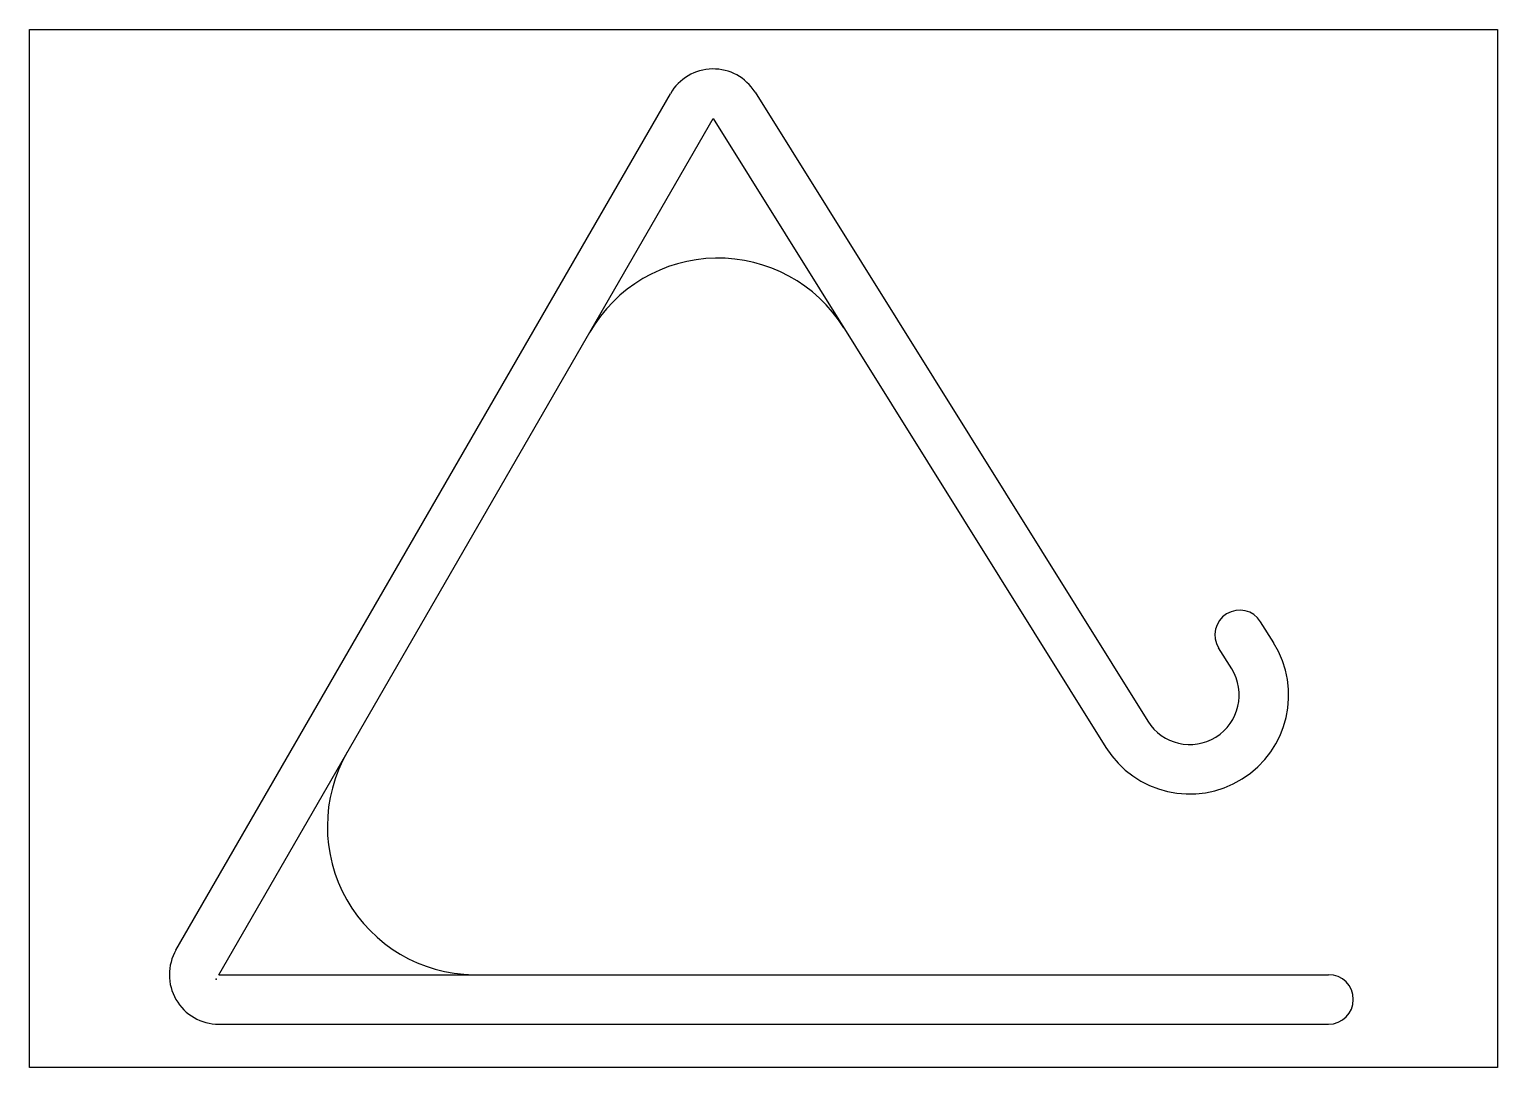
# Model space of a CAD drawing. Header units: millimetres. Extents: x -462 to -165, y 147 to 357.
import ezdxf

# ---------------------------------------------------------------- set-up
doc = ezdxf.new("R2010")
doc.units = ezdxf.units.MM
doc.header["$MEASUREMENT"] = 0
doc.layers.add('Phone Stand V4 v2_Sketch3', color=7, linetype='Continuous')
doc.layers.add('Phone Stand V4 v2_Visible', color=7, linetype='Continuous')

msp = doc.modelspace()

# ---------------------------------------------------------------- linework, layer by layer
for p, q in [((-461.64, 356.62), (-164.64, 356.62)), ((-461.64, 146.62), (-461.64, 356.62)), ((-164.64, 356.62), (-164.64, 146.62)), ((-164.64, 146.62), (-461.64, 146.62))]:
    msp.add_line(p, q)
at = {"layer": 'Phone Stand V4 v2_Sketch3'}
msp.add_point((-423.84, 164.49), dxfattribs=at)
at = {"layer": 'Phone Stand V4 v2_Visible'}
for p, q in [((-431.98, 170.4), (-331.98, 343.61)), ((-314.84, 343.9), (-235.39, 216.67)), ((-423.32, 165.4), (-323.32, 338.61)), ((-323.32, 338.61), (-243.87, 211.38)), ((-209.94, 232.56), (-212.59, 236.8)), ((-218.42, 227.27), (-221.07, 231.51)), ((-423.32, 165.4), (-198.84, 165.41)), ((-423.32, 165.4), (-273.84, 165.4)), ((-423.32, 155.4), (-418.84, 155.4)), ((-423.32, 155.4), (-418.84, 155.4)), ((-418.84, 155.4), (-198.84, 155.4))]:
    msp.add_line(p, q, dxfattribs=at)
for centre, radius, start, end in [((-323.32, 338.61), 10, 31.9829, 150), ((-322.31, 280.35), 30, 31.9829, 150), ((-216.83, 234.15), 5, 31.9829, 211.9829), ((-226.91, 221.97), 20, 211.9829, 31.9829), ((-226.91, 221.97), 10, 211.9829, 31.9829), ((-371.36, 195.4), 30, 150, 269.2123), ((-423.32, 165.4), 10, 150, 270), ((-198.84, 160.41), 5.01, 270, 90)]:
    msp.add_arc(centre, radius, start, end, dxfattribs=at)

doc.saveas('drawing.dxf')
